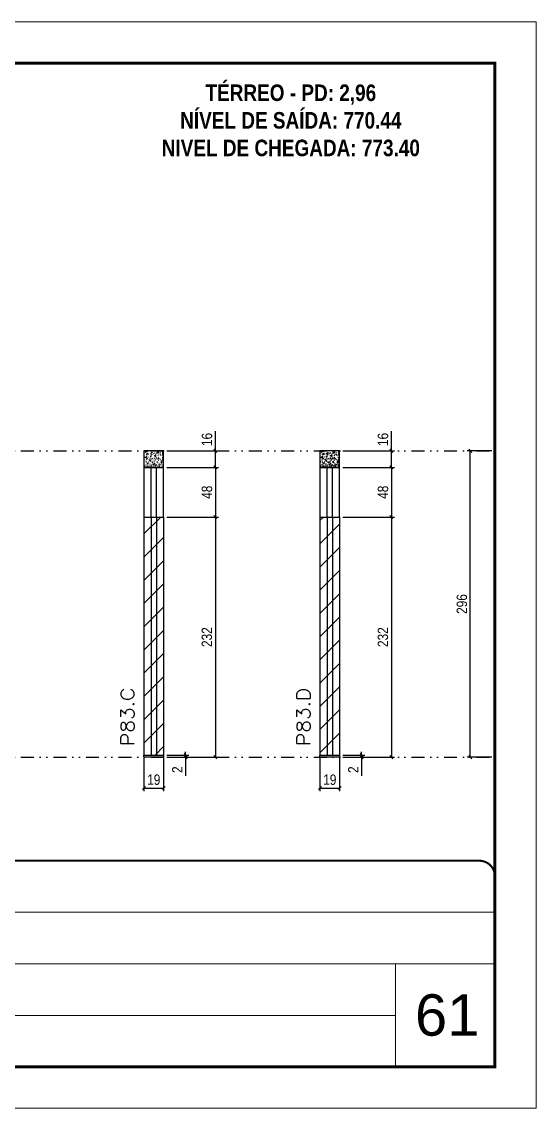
# Model space of a CAD drawing. Extents: x 14400 to 27878, y -21631 to 6985.
# Drawn here: x 15388 to 15885, y -11294 to -10244 of the extents above; entities that cross this region are included whole.
import ezdxf

# ---------------------------------------------------------------- set-up
doc = ezdxf.new("R2010")
doc.units = 0
for name, pattern in [('CONTINUO', [0]), ('DASHED', [0.75, 0.5, -0.25]), ('DIVIDE2', [0.625, 0.25, -0.125, 0, -0.125, 0, -0.125])]:
    doc.linetypes.add(name, pattern=pattern)
for name, color, linetype, lineweight in [('CARIMBO', 255, 'Continuous', 9), ('Folhas', 255, 'Continuous', 9), ('Hachura', 251, 'Continuous', 9), ('SARRAFO DE PRESSAO', 251, 'DASHED', 9), ('Texto Seção', 7, 'Continuous', 15)]:
    doc.layers.add(name, color=color, linetype=linetype, lineweight=lineweight)
for name, color, linetype in [('COTA', 241, 'Continuous'), ('NOMENCLATURA', 7, 'Continuous'), ('Nível', 160, 'Continuous'), ('Painéis', 200, 'Continuous'), ('SARR_2.2x7', 40, 'Continuous')]:
    doc.layers.add(name, color=color, linetype=linetype)
doc.styles.add('ARIAL', font='arial.ttf')
doc.styles.add('COTA TECNICA', font='techl___.ttf', dxfattribs={"height": 10})
doc.styles.add('COTA TECNICA-50', font='techl___.ttf', dxfattribs={"height": 10})
doc.styles.add('REGUA-120', font='ROMANS.shx', dxfattribs={"height": 15})
doc.styles.add('ROMANC', font='techb___.ttf', dxfattribs={"height": 2.5})
doc.dimstyles.new('COTA PAINEL-50', dxfattribs={"dimtxt": 10, "dimasz": 3, "dimexe": 3, "dimexo": 3, "dimgap": 3, "dimtad": 1, "dimdec": 1, "dimzin": 12, "dimdsep": 46, "dimtxsty": 'COTA TECNICA-50', "dimblk1": 'OBLIQUE', "dimblk2": 'OBLIQUE', "dimsah": 1, "dimcen": 0.9, "dimclrd": 4, "dimclre": 4, "dimclrt": 240, "dimadec": 1, "dimazin": 3, "dimtfac": 1, "dimtdec": 1, "dimtmove": 0, "dimatfit": 3, "dimfxl": 1, "dimtolj": 1, "dimtzin": 12, "dimarcsym": 0})
doc.dimstyles.new('PAINEL', dxfattribs={"dimtxt": 10, "dimasz": 3, "dimexe": 3, "dimexo": 3, "dimgap": 3, "dimtad": 1, "dimdec": 1, "dimzin": 12, "dimdsep": 46, "dimtxsty": 'COTA TECNICA', "dimblk1": 'OBLIQUE', "dimblk2": 'OBLIQUE', "dimsah": 1, "dimcen": 0.9, "dimclrd": 4, "dimclre": 4, "dimclrt": 240, "dimadec": 1, "dimazin": 3, "dimtfac": 1, "dimtdec": 1, "dimtmove": 0, "dimatfit": 3, "dimfxl": 1, "dimtolj": 1, "dimtzin": 12, "dimarcsym": 0})

# ---------------------------------------------------------------- blocks, each defined once
blk = doc.blocks.new('9999999999')
at = {"color": 30, "linetype": 'CONTINUO'}
for p, q in [((98564.6, 34379.6), (99584, 34379.6)), ((98564.6, 34329.8), (99488, 34329.8)), ((99584, 34329.8), (99488, 34329.8)), ((99488, 34329.8), (99488, 34230.2)), ((98564.6, 34280), (99488, 34280))]:
    blk.add_line(p, q, dxfattribs=at)
at = {"color": 30, "linetype": 'CONTINUO', "const_width": 2}
blk.add_lwpolyline([(99584, 34230.2), (99584, 34414.4, 0.414214), (99569, 34429.4), (98229, 34429.4, 0.414214), (98214, 34414.4), (98214, 34245.2, 0.414214), (98229, 34230.2), (99584, 34230.2)], format="xyb", dxfattribs=at)
at = {"layer": 'Folhas'}
blk.add_lwpolyline([(98139, 34190.2), (99624, 34190.2), (99624, 35240.2), (98139, 35240.2)], close=True, dxfattribs=at)
at = {"layer": 'Folhas', "color": 30, "const_width": 3}
blk.add_lwpolyline([(98214, 34230.2), (99584, 34230.2), (99584, 35200.2), (98214, 35200.2)], close=True, dxfattribs=at)
blk = doc.blocks.new('_Oblique')
at = {"color": 0, "linetype": 'ByBlock', "lineweight": -2}
blk.add_line((-0.5, -0.5), (0.5, 0.5), dxfattribs=at)
blk = doc.blocks.new('*D1732')
at = {"layer": 'COTA', "color": 4, "lineweight": -2, "transparency": 16777216}
for p, q in [((15676, -10955.6), (15676, -10987.5)), ((15695, -10955.6), (15695, -10987.5)), ((15676, -10984.5), (15695, -10984.5))]:
    blk.add_line(p, q, dxfattribs=at)
at = {"layer": 'Defpoints', "color": 0, "transparency": 16777216}
for p in [(15676, -10952.6), (15695, -10952.6), (15695, -10984.5)]:
    blk.add_point(p, dxfattribs=at)
at = {"layer": 'COTA', "color": 4, "lineweight": -2, "transparency": 16777216, "xscale": 3, "yscale": 3, "zscale": 3, "rotation": 180}
blk.add_blockref('_Oblique', (15676, -10984.5), dxfattribs=at)
at = {"layer": 'COTA', "color": 4, "lineweight": -2, "transparency": 16777216, "xscale": 3, "yscale": 3, "zscale": 3}
blk.add_blockref('_Oblique', (15695, -10984.5), dxfattribs=at)
at = {"layer": 'COTA', "color": 240, "transparency": 16777216, "insert": (15685.5, -10976.4), "char_height": 10, "attachment_point": 5, "style": 'COTA TECNICA'}
blk.add_mtext('\\A1;19', dxfattribs=at)
blk = doc.blocks.new('*D1733')
at = {"layer": 'COTA', "color": 4, "lineweight": -2, "transparency": 16777216}
for p, q in [((15716.2, -10952.6), (15716.2, -10949.6)), ((15698, -10952.6), (15719.2, -10952.6)), ((15698, -10954.6), (15719.2, -10954.6)), ((15716.2, -10952.6), (15716.2, -10954.6)), ((15716.2, -10954.6), (15716.2, -10972.7))]:
    blk.add_line(p, q, dxfattribs=at)
at = {"layer": 'Defpoints', "color": 0, "transparency": 16777216}
for p in [(15695, -10952.6), (15695, -10954.6), (15716.2, -10952.6)]:
    blk.add_point(p, dxfattribs=at)
at = {"layer": 'COTA', "color": 4, "lineweight": -2, "transparency": 16777216, "xscale": 3, "yscale": 3, "zscale": 3}
for p, rotation in [((15716.2, -10952.6), 270), ((15716.2, -10954.6), 90)]:
    blk.add_blockref('_Oblique', p, dxfattribs=dict(at, rotation=rotation))
at = {"layer": 'COTA', "color": 240, "transparency": 16777216, "insert": (15708.2, -10966.7), "char_height": 10, "attachment_point": 5, "rotation": 90, "style": 'COTA TECNICA-50'}
blk.add_mtext('\\A1;2', dxfattribs=at)
blk = doc.blocks.new('*D1734')
at = {"layer": 'COTA', "color": 4, "lineweight": -2, "transparency": 16777216}
for p, q in [((15698, -10722.6), (15748, -10722.6)), ((15745, -10722.6), (15745, -10954.6)), ((15698, -10954.6), (15748, -10954.6))]:
    blk.add_line(p, q, dxfattribs=at)
at = {"layer": 'Defpoints', "color": 0, "transparency": 16777216}
for p in [(15695, -10722.6), (15695, -10954.6), (15745, -10954.6)]:
    blk.add_point(p, dxfattribs=at)
at = {"layer": 'COTA', "color": 4, "lineweight": -2, "transparency": 16777216, "xscale": 3, "yscale": 3, "zscale": 3}
for p, rotation in [((15745, -10722.6), 90), ((15745, -10954.6), 270)]:
    blk.add_blockref('_Oblique', p, dxfattribs=dict(at, rotation=rotation))
at = {"layer": 'COTA', "color": 240, "transparency": 16777216, "insert": (15736.8, -10838.6), "char_height": 10, "attachment_point": 5, "rotation": 90, "style": 'COTA TECNICA'}
blk.add_mtext('\\A1;232', dxfattribs=at)
blk = doc.blocks.new('*D2440')
at = {"layer": 'COTA', "color": 4, "lineweight": -2, "transparency": 16777216}
for p, q in [((15842, -10658.6), (15818.2, -10658.6)), ((15821.2, -10954.6), (15821.2, -10658.6)), ((15842, -10954.6), (15818.2, -10954.6))]:
    blk.add_line(p, q, dxfattribs=at)
at = {"layer": 'Defpoints', "color": 0, "transparency": 16777216}
for p in [(15821.2, -10658.6), (15845, -10658.6), (15845, -10954.6)]:
    blk.add_point(p, dxfattribs=at)
at = {"layer": 'COTA', "color": 4, "lineweight": -2, "transparency": 16777216, "xscale": 3, "yscale": 3, "zscale": 3}
for p, rotation in [((15821.2, -10658.6), 90), ((15821.2, -10954.6), 270)]:
    blk.add_blockref('_Oblique', p, dxfattribs=dict(at, rotation=rotation))
at = {"layer": 'COTA', "color": 240, "transparency": 16777216, "insert": (15813.1, -10806.6), "char_height": 10, "attachment_point": 5, "rotation": 90, "style": 'COTA TECNICA'}
blk.add_mtext('\\A1;296', dxfattribs=at)
blk = doc.blocks.new('*D2464')
at = {"layer": 'COTA', "color": 4, "lineweight": -2, "transparency": 16777216}
for p, q in [((15505.9, -10955.6), (15505.9, -10987.5)), ((15524.9, -10955.6), (15524.9, -10987.5)), ((15505.9, -10984.5), (15524.9, -10984.5))]:
    blk.add_line(p, q, dxfattribs=at)
at = {"layer": 'Defpoints', "color": 0, "transparency": 16777216}
for p in [(15505.9, -10952.6), (15524.9, -10952.6), (15524.9, -10984.5)]:
    blk.add_point(p, dxfattribs=at)
at = {"layer": 'COTA', "color": 4, "lineweight": -2, "transparency": 16777216, "xscale": 3, "yscale": 3, "zscale": 3, "rotation": 180}
blk.add_blockref('_Oblique', (15505.9, -10984.5), dxfattribs=at)
at = {"layer": 'COTA', "color": 4, "lineweight": -2, "transparency": 16777216, "xscale": 3, "yscale": 3, "zscale": 3}
blk.add_blockref('_Oblique', (15524.9, -10984.5), dxfattribs=at)
at = {"layer": 'COTA', "color": 240, "transparency": 16777216, "insert": (15515.4, -10976.4), "char_height": 10, "attachment_point": 5, "style": 'COTA TECNICA'}
blk.add_mtext('\\A1;19', dxfattribs=at)
blk = doc.blocks.new('*D2465')
at = {"layer": 'COTA', "color": 4, "lineweight": -2, "transparency": 16777216}
for p, q in [((15546.1, -10952.6), (15546.1, -10949.6)), ((15527.9, -10952.6), (15549.1, -10952.6)), ((15527.9, -10954.6), (15549.1, -10954.6)), ((15546.1, -10952.6), (15546.1, -10954.6)), ((15546.1, -10954.6), (15546.1, -10972.7))]:
    blk.add_line(p, q, dxfattribs=at)
at = {"layer": 'Defpoints', "color": 0, "transparency": 16777216}
for p in [(15524.9, -10952.6), (15524.9, -10954.6), (15546.1, -10952.6)]:
    blk.add_point(p, dxfattribs=at)
at = {"layer": 'COTA', "color": 4, "lineweight": -2, "transparency": 16777216, "xscale": 3, "yscale": 3, "zscale": 3}
for p, rotation in [((15546.1, -10952.6), 270), ((15546.1, -10954.6), 90)]:
    blk.add_blockref('_Oblique', p, dxfattribs=dict(at, rotation=rotation))
at = {"layer": 'COTA', "color": 240, "transparency": 16777216, "insert": (15538.1, -10966.7), "char_height": 10, "attachment_point": 5, "rotation": 90, "style": 'COTA TECNICA-50'}
blk.add_mtext('\\A1;2', dxfattribs=at)
blk = doc.blocks.new('*D2467')
at = {"layer": 'COTA', "color": 4, "linetype": 'ByBlock', "lineweight": -2, "transparency": 16777216}
for p, q in [((15527.9, -10674.6), (15577.9, -10674.6)), ((15574.9, -10674.6), (15574.9, -10722.6)), ((15527.9, -10722.6), (15577.9, -10722.6))]:
    blk.add_line(p, q, dxfattribs=at)
at = {"layer": 'Defpoints', "color": 0, "linetype": 'ByBlock', "transparency": 16777216}
for p in [(15524.9, -10674.6), (15524.9, -10722.6), (15574.9, -10722.6)]:
    blk.add_point(p, dxfattribs=at)
at = {"layer": 'COTA', "color": 4, "linetype": 'ByBlock', "lineweight": -2, "transparency": 16777216, "xscale": 3, "yscale": 3, "zscale": 3}
for p, rotation in [((15574.9, -10674.6), 90), ((15574.9, -10722.6), 270)]:
    blk.add_blockref('_Oblique', p, dxfattribs=dict(at, rotation=rotation))
at = {"layer": 'COTA', "color": 240, "linetype": 'ByBlock', "transparency": 16777216, "insert": (15566.8, -10698.6), "char_height": 10, "attachment_point": 5, "rotation": 90, "style": 'COTA TECNICA'}
blk.add_mtext('\\A1;48', dxfattribs=at)
blk = doc.blocks.new('*D2466')
at = {"layer": 'COTA', "color": 4, "lineweight": -2, "transparency": 16777216}
for p, q in [((15527.9, -10722.6), (15577.9, -10722.6)), ((15574.9, -10722.6), (15574.9, -10954.6)), ((15527.9, -10954.6), (15577.9, -10954.6))]:
    blk.add_line(p, q, dxfattribs=at)
at = {"layer": 'Defpoints', "color": 0, "transparency": 16777216}
for p in [(15524.9, -10722.6), (15524.9, -10954.6), (15574.9, -10954.6)]:
    blk.add_point(p, dxfattribs=at)
at = {"layer": 'COTA', "color": 4, "lineweight": -2, "transparency": 16777216, "xscale": 3, "yscale": 3, "zscale": 3}
for p, rotation in [((15574.9, -10722.6), 90), ((15574.9, -10954.6), 270)]:
    blk.add_blockref('_Oblique', p, dxfattribs=dict(at, rotation=rotation))
at = {"layer": 'COTA', "color": 240, "transparency": 16777216, "insert": (15566.7, -10838.6), "char_height": 10, "attachment_point": 5, "rotation": 90, "style": 'COTA TECNICA'}
blk.add_mtext('\\A1;232', dxfattribs=at)
blk = doc.blocks.new('*D2468')
at = {"layer": 'COTA', "color": 4, "lineweight": -2, "transparency": 16777216}
for p, q in [((15574.9, -10658.6), (15574.9, -10639.6)), ((15527.9, -10658.6), (15577.9, -10658.6)), ((15574.9, -10674.6), (15574.9, -10658.6)), ((15527.9, -10674.6), (15577.9, -10674.6))]:
    blk.add_line(p, q, dxfattribs=at)
at = {"layer": 'Defpoints', "color": 0, "transparency": 16777216}
for p in [(15524.9, -10658.6), (15574.9, -10658.6), (15524.9, -10674.6)]:
    blk.add_point(p, dxfattribs=at)
at = {"layer": 'COTA', "color": 4, "lineweight": -2, "transparency": 16777216, "xscale": 3, "yscale": 3, "zscale": 3}
for p, rotation in [((15574.9, -10658.6), 90), ((15574.9, -10674.6), 270)]:
    blk.add_blockref('_Oblique', p, dxfattribs=dict(at, rotation=rotation))
at = {"layer": 'COTA', "color": 240, "transparency": 16777216, "insert": (15566.8, -10647.6), "char_height": 10, "attachment_point": 5, "rotation": 90, "style": 'COTA TECNICA'}
blk.add_mtext('\\A1;16', dxfattribs=at)
blk = doc.blocks.new('*D2692')
at = {"layer": 'COTA', "color": 4, "linetype": 'ByBlock', "lineweight": -2, "transparency": 16777216}
for p, q in [((15698, -10674.6), (15748, -10674.6)), ((15745, -10674.6), (15745, -10722.6)), ((15698, -10722.6), (15748, -10722.6))]:
    blk.add_line(p, q, dxfattribs=at)
at = {"layer": 'Defpoints', "color": 0, "linetype": 'ByBlock', "transparency": 16777216}
for p in [(15695, -10674.6), (15695, -10722.6), (15745, -10722.6)]:
    blk.add_point(p, dxfattribs=at)
at = {"layer": 'COTA', "color": 4, "linetype": 'ByBlock', "lineweight": -2, "transparency": 16777216, "xscale": 3, "yscale": 3, "zscale": 3}
for p, rotation in [((15745, -10674.6), 90), ((15745, -10722.6), 270)]:
    blk.add_blockref('_Oblique', p, dxfattribs=dict(at, rotation=rotation))
at = {"layer": 'COTA', "color": 240, "linetype": 'ByBlock', "transparency": 16777216, "insert": (15736.9, -10698.6), "char_height": 10, "attachment_point": 5, "rotation": 90, "style": 'COTA TECNICA'}
blk.add_mtext('\\A1;48', dxfattribs=at)
blk = doc.blocks.new('*D2693')
at = {"layer": 'COTA', "color": 4, "lineweight": -2, "transparency": 16777216}
for p, q in [((15745, -10658.6), (15745, -10639.6)), ((15698, -10658.6), (15748, -10658.6)), ((15745, -10674.6), (15745, -10658.6)), ((15698, -10674.6), (15748, -10674.6))]:
    blk.add_line(p, q, dxfattribs=at)
at = {"layer": 'Defpoints', "color": 0, "transparency": 16777216}
for p in [(15695, -10658.6), (15745, -10658.6), (15695, -10674.6)]:
    blk.add_point(p, dxfattribs=at)
at = {"layer": 'COTA', "color": 4, "lineweight": -2, "transparency": 16777216, "xscale": 3, "yscale": 3, "zscale": 3}
for p, rotation in [((15745, -10658.6), 90), ((15745, -10674.6), 270)]:
    blk.add_blockref('_Oblique', p, dxfattribs=dict(at, rotation=rotation))
at = {"layer": 'COTA', "color": 240, "transparency": 16777216, "insert": (15736.9, -10647.6), "char_height": 10, "attachment_point": 5, "rotation": 90, "style": 'COTA TECNICA'}
blk.add_mtext('\\A1;16', dxfattribs=at)

msp = doc.modelspace()

# ---------------------------------------------------------------- hatches: boundary and pattern name
at = {"layer": 'COTA'}
h = msp.add_hatch(dxfattribs=at)
h.set_pattern_fill('AR-CONC', color=256, scale=0.03)
h.set_pattern_definition([(50, (-4772.1263, -1148.575), (5.4655401, -0.4781726), [0.5715, -6.2865]), (355, (-4772.1263, -1148.575), (-1.0573026, 5.7317054), [0.4572, -5.0292175]), (100.451445, (-4771.671, -1148.615), (4.4082374, 5.2535326), [0.4857003, -5.3427073]), (46.1842, (-4772.126, -1147.051), (8.1323712, -1.2612698), [0.85725, -9.42975]), (96.635558, (-4771.449, -1147.156), (7.122124, 7.4227837), [0.7285507, -8.0140682]), (351.18415, (-4772.126, -1147.051), (7.122124, 7.4227837), [0.685799, -7.543792]), (21, (-4771.3643, -1147.432), (4.5484317, -3.06795595), [0.5715, -6.2865]), (326, (-4771.3643, -1147.432), (1.8540609, 5.525639), [0.4572, -5.0292]), (71.451445, (-4770.9853, -1147.688), (6.4024926, 2.4576831), [0.4857003, -5.3426981]), (37.5, (-4772.1263, -1148.5751), (0.0926581, 2.53665117), [0, -4.96824, 0, -5.1054, 0, -5.04825]), (7.5, (-4772.1263, -1148.575), (2.00458988, 3.00541724), [0, -2.91084, 0, -4.85394, 0, -1.92405]), (327.5, (-4773.8256, -1148.5751), (4.06771786, -0.17186232), [0, -1.905, 0, -5.9436, 0, -7.8867]), (317.5, (-4774.5876, -1148.575), (4.44387544, 0.76279473), [0, -2.4765, 0, -3.94716, 0, -5.6007])])
h.paths.add_polyline_path([(15524.92, -10674.62), (15524.92, -10658.62), (15505.92, -10658.62), (15505.92, -10674.62)])
h = msp.add_hatch(dxfattribs=at)
h.set_pattern_fill('AR-CONC', color=256, scale=0.03)
h.set_pattern_definition([(50, (-4602.0444, -1148.575), (5.4655401, -0.4781726), [0.5715, -6.2865]), (355, (-4602.0444, -1148.575), (-1.0573026, 5.7317054), [0.4572, -5.0292175]), (100.451445, (-4601.589, -1148.615), (4.4082374, 5.2535326), [0.4857003, -5.3427073]), (46.1842, (-4602.0444, -1147.051), (8.1323712, -1.2612698), [0.85725, -9.42975]), (96.635558, (-4601.367, -1147.156), (7.122124, 7.4227837), [0.7285507, -8.0140682]), (351.18415, (-4602.044, -1147.051), (7.122124, 7.4227837), [0.685799, -7.543792]), (21, (-4601.2824, -1147.432), (4.5484317, -3.06795595), [0.5715, -6.2865]), (326, (-4601.2824, -1147.432), (1.8540609, 5.525639), [0.4572, -5.0292]), (71.451445, (-4600.9034, -1147.688), (6.4024926, 2.4576831), [0.4857003, -5.3426981]), (37.5, (-4602.0444, -1148.5751), (0.0926581, 2.53665117), [0, -4.96824, 0, -5.1054, 0, -5.04825]), (7.5, (-4602.0444, -1148.575), (2.00458988, 3.00541724), [0, -2.91084, 0, -4.85394, 0, -1.92405]), (327.5, (-4603.7437, -1148.5751), (4.06771786, -0.17186232), [0, -1.905, 0, -5.9436, 0, -7.8867]), (317.5, (-4604.5057, -1148.575), (4.44387544, 0.76279473), [0, -2.4765, 0, -3.94716, 0, -5.6007])])
h.paths.add_polyline_path([(15695, -10674.62), (15695, -10658.62), (15676, -10658.62), (15676, -10674.62)])
at = {"layer": 'Hachura'}
h = msp.add_hatch(dxfattribs=at)
h.set_pattern_fill('ANSI31', color=256, scale=5)
h.paths.add_polyline_path([(15077.61, -10722.62), (14986.61, -10722.62), (14986.61, -10830.62), (15077.61, -10830.62)])
h.paths.add_polyline_path([(15077.61, -10830.62), (14986.61, -10830.62), (14986.61, -10952.62), (15077.61, -10952.62)])
h.paths.add_polyline_path([(15333.27, -10830.62), (15242.27, -10830.62), (15242.27, -10952.62), (15333.27, -10952.62)])
h.paths.add_polyline_path([(15333.27, -10722.62), (15242.27, -10722.62), (15242.27, -10830.62), (15333.27, -10830.62)])
h.paths.add_polyline_path([(15524.92, -10722.62), (15505.92, -10722.62), (15505.92, -10952.62), (15524.92, -10952.62)])
h.paths.add_polyline_path([(15695, -10722.62), (15676, -10722.62), (15676, -10952.62), (15695, -10952.62)])

# ---------------------------------------------------------------- linework, layer by layer
at = {"layer": 'COTA'}
for points in [[(15505.92, -10674.62), (15524.92, -10674.62), (15524.92, -10658.62), (15505.92, -10658.62)], [(15676, -10674.62), (15695, -10674.62), (15695, -10658.62), (15676, -10658.62)]]:
    msp.add_lwpolyline(points, close=True, dxfattribs=at)
at = {"layer": 'Nível', "color": 4, "linetype": 'DIVIDE2', "ltscale": 50}
for p, q in [((14474.97, -10658.62), (15844.97, -10658.62)), ((14474.97, -10954.62), (15844.97, -10954.62))]:
    msp.add_line(p, q, dxfattribs=at)
at = {"layer": 'Painéis'}
for p, q in [((15505.92, -10722.62), (15505.92, -10952.62)), ((15505.92, -10722.62), (15524.92, -10722.62)), ((15524.92, -10722.62), (15524.92, -10952.62)), ((15676, -10722.62), (15676, -10952.62)), ((15676, -10722.62), (15695, -10722.62)), ((15695, -10722.62), (15695, -10952.62)), ((15505.92, -10952.62), (15524.92, -10952.62)), ((15505.92, -10952.62), (15524.92, -10952.62)), ((15505.92, -10954.62), (15505.92, -10952.62)), ((15524.92, -10954.62), (15505.92, -10954.62)), ((15524.92, -10952.62), (15524.92, -10954.62)), ((15676, -10952.62), (15695, -10952.62)), ((15676, -10952.62), (15695, -10952.62)), ((15676, -10954.62), (15676, -10952.62)), ((15695, -10954.62), (15676, -10954.62)), ((15695, -10952.62), (15695, -10954.62))]:
    msp.add_line(p, q, dxfattribs=at)
for points in [[(15505.92, -10722.62), (15524.92, -10722.62), (15524.92, -10674.62), (15505.92, -10674.62)], [(15676, -10722.62), (15695, -10722.62), (15695, -10674.62), (15676, -10674.62)]]:
    msp.add_lwpolyline(points, close=True, dxfattribs=at)
at = {"layer": 'SARR_2.2x7'}
for p, q in [((15512.92, -10722.62), (15512.92, -10674.62)), ((15517.92, -10722.62), (15517.92, -10674.62)), ((15683, -10722.62), (15683, -10674.62)), ((15688, -10722.62), (15688, -10674.62)), ((15512.92, -10722.62), (15512.92, -10952.62)), ((15517.92, -10722.62), (15517.92, -10952.62)), ((15683, -10722.62), (15683, -10952.62)), ((15688, -10722.62), (15688, -10952.62))]:
    msp.add_line(p, q, dxfattribs=at)

# ---------------------------------------------------------------- block references
at = {"layer": 'SARRAFO DE PRESSAO', "color": 6, "linetype": 'ByBlock'}
msp.add_blockref('9999999999', (-83739.01, -45484.1), dxfattribs=at)

# ---------------------------------------------------------------- texts
at = {"layer": 'CARIMBO', "style": 'ARIAL'}
msp.add_text('61', height=40, dxfattribs=at).set_placement((15767.83, -11223.76))
at = {"layer": 'NOMENCLATURA', "color": 2, "insert": (15647.81, -10277.84), "char_height": 16, "attachment_point": 2, "style": 'ROMANC'}
msp.add_mtext_dynamic_manual_height_columns('\\PTÉRREO - PD: 2,96\\PNÍVEL DE SAÍDA: 770.44\\PNIVEL DE CHEGADA: 773.40', width=432.3511, gutter_width=1, heights=[0], dxfattribs=at)
at = {"layer": 'Texto Seção', "style": 'REGUA-120', "width": 1.1}
for s, p in [('P83.C', (15496.47, -10943.85)), ('P83.D', (15666.55, -10943.85))]:
    msp.add_text(s, height=13, rotation=90, dxfattribs=at).set_placement(p)

# ---------------------------------------------------------------- dimensions: what is measured, and where the dimension line sits
at = {"layer": 'COTA'}
for base, p1, p2, picture, middle in [((15574.91, -10658.62), (15524.92, -10674.62), (15524.92, -10658.62), '*D2468', (15566.81, -10647.61)), ((15744.99, -10658.62), (15695, -10674.62), (15695, -10658.62), '*D2693', (15736.89, -10647.61)), ((15821.24, -10658.62), (15844.97, -10954.62), (15844.97, -10658.62), '*D2440', (15813.1, -10806.62)), ((15574.91, -10954.62), (15524.92, -10722.62), (15524.92, -10954.62), '*D2466', (15566.69, -10838.62)), ((15744.99, -10954.62), (15695, -10722.62), (15695, -10954.62), '*D1734', (15736.77, -10838.62))]:
    dim = msp.add_linear_dim(base=base, p1=p1, p2=p2, angle=90, dimstyle='PAINEL', dxfattribs=at)
    dim.commit()
    dim.dimension.update_dxf_attribs({"geometry": picture, "text_midpoint": middle})
at = {"layer": 'COTA', "linetype": 'ByBlock'}
for base, p1, p2, picture, middle in [((15574.91, -10722.62), (15524.92, -10674.62), (15524.92, -10722.62), '*D2467', (15566.81, -10698.62)), ((15744.99, -10722.62), (15695, -10674.62), (15695, -10722.62), '*D2692', (15736.89, -10698.62))]:
    dim = msp.add_linear_dim(base=base, p1=p1, p2=p2, angle=90, dimstyle='PAINEL', dxfattribs=at)
    dim.commit()
    dim.dimension.update_dxf_attribs({"geometry": picture, "text_midpoint": middle})
at = {"layer": 'COTA'}
for base, p1, p2, picture, middle in [((15546.11, -10952.62), (15524.92, -10954.62), (15524.92, -10952.62), '*D2465', (15546.11, -10966.67)), ((15716.19, -10952.62), (15695, -10954.62), (15695, -10952.62), '*D1733', (15716.19, -10966.67))]:
    dim = msp.add_linear_dim(base=base, p1=p1, p2=p2, angle=90, dimstyle='COTA PAINEL-50', dxfattribs=at)
    dim.commit()
    dim.dimension.update_dxf_attribs({"geometry": picture, "text_midpoint": middle, "dimtype": 160})
for base, p1, p2, picture, middle in [((15524.92, -10984.51), (15505.92, -10952.62), (15524.92, -10952.62), '*D2464', (15515.42, -10976.42)), ((15695, -10984.51), (15676, -10952.62), (15695, -10952.62), '*D1732', (15685.5, -10976.42))]:
    dim = msp.add_linear_dim(base=base, p1=p1, p2=p2, dimstyle='PAINEL', override={"dimarcsym": 2}, dxfattribs=at)
    dim.commit()
    dim.dimension.update_dxf_attribs({"geometry": picture, "text_midpoint": middle})

doc.saveas('drawing.dxf')
